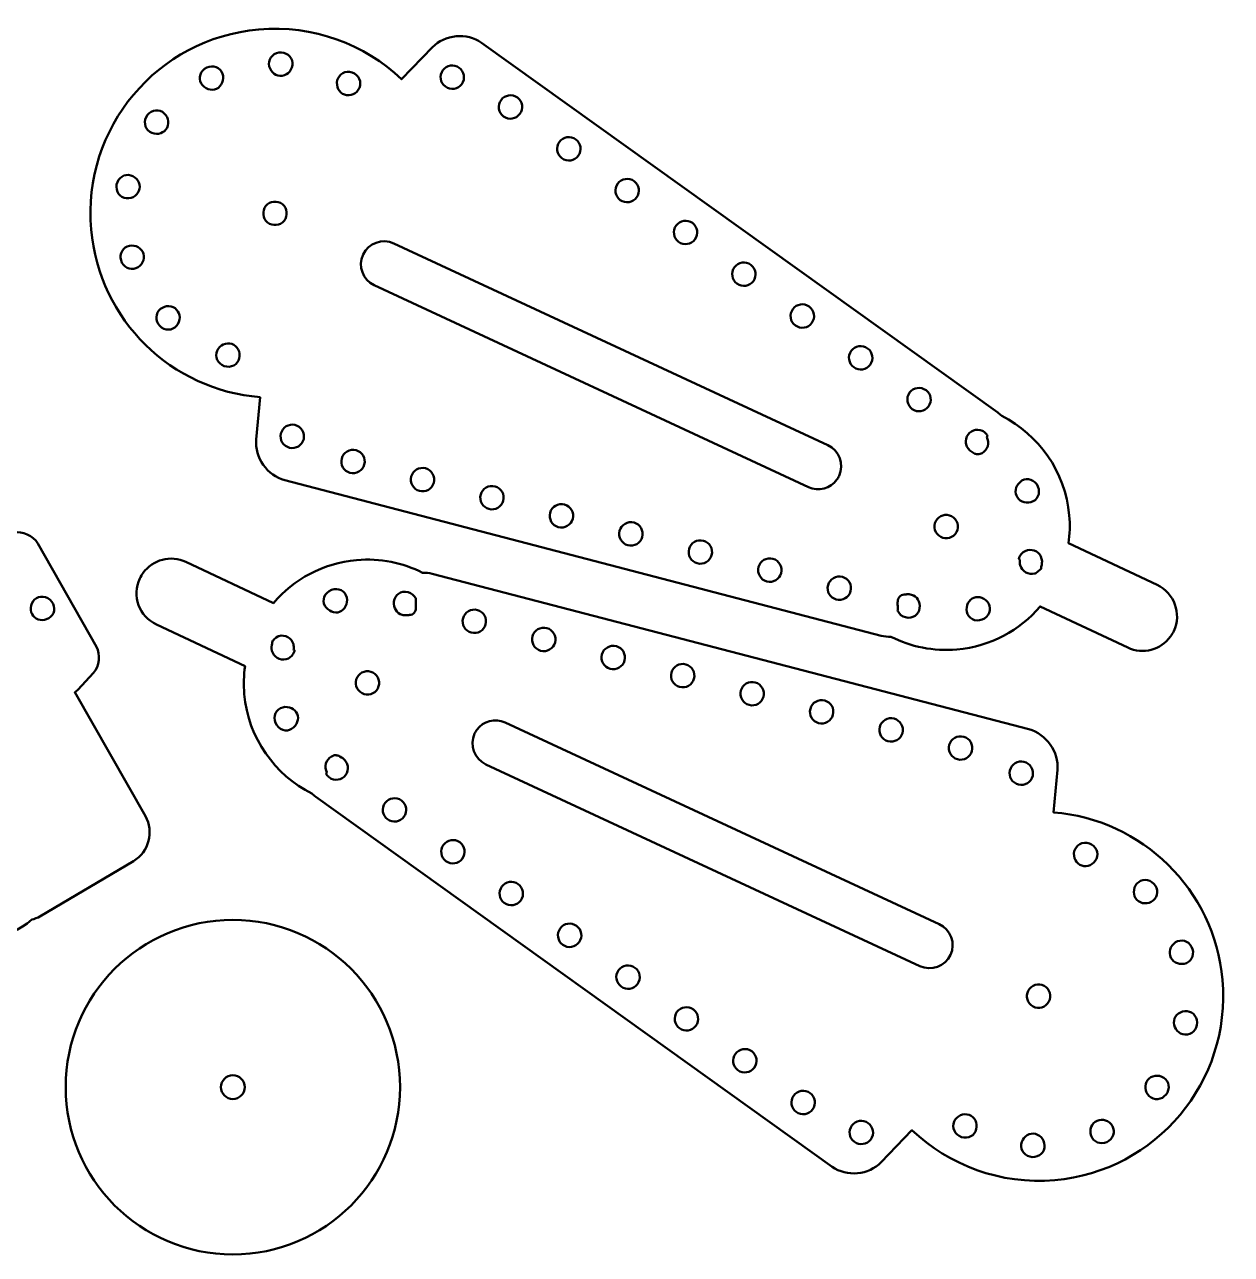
# Model space of a CAD drawing. Header units: inches. Extents: x 1.8 to 45.8, y -63.5 to -2.9.
# Drawn here: x 24.56 to 34.21, y -15.34 to -5.52 of the extents above; entities that cross this region are included whole.
import ezdxf

# ---------------------------------------------------------------- set-up
doc = ezdxf.new("R2010")
doc.units = ezdxf.units.IN
doc.header["$MEASUREMENT"] = 0
doc.layers.add('3', color=7, linetype='Continuous')
doc.layers.add('6', color=7, linetype='Continuous')

# ---------------------------------------------------------------- blocks, each defined once
blk = doc.blocks.new('block 138')
at = {"layer": '6', "color": 83, "lineweight": 50, "true_color": 0x79c143}
blk.add_open_spline([(27.0618, -5.9608), (27.0741, -5.911), (27.1265, -5.8804), (27.1798, -5.8986), (27.2328, -5.9167), (27.2595, -5.9743), (27.2384, -6.0215), (27.2176, -6.0688), (27.164, -6.0907), (27.1193, -6.0754), (27.0745, -6.06), (27.0493, -6.0112), (27.0618, -5.9608)], degree=3, knots=[0, 0, 0, 0, 1, 1, 1, 2, 2, 2, 3, 3, 3, 4, 4, 4, 4], dxfattribs=at)
blk = doc.blocks.new('block 139')
at = {"layer": '6', "color": 83, "lineweight": 50, "true_color": 0x79c143}
blk.add_open_spline([(26.5183, -5.8495), (26.5063, -5.7994), (26.5387, -5.7481), (26.5946, -5.7398), (26.65, -5.7317), (26.7002, -5.7706), (26.7031, -5.8223), (26.7062, -5.8737), (26.6685, -5.9178), (26.6219, -5.9247), (26.5752, -5.9315), (26.5303, -5.8999), (26.5183, -5.8495)], degree=3, knots=[0, 0, 0, 0, 1, 1, 1, 2, 2, 2, 3, 3, 3, 4, 4, 4, 4], dxfattribs=at)
blk = doc.blocks.new('block 140')
at = {"layer": '6', "color": 83, "lineweight": 50, "true_color": 0x79c143}
blk.add_open_spline([(25.9846, -6.0009), (25.9509, -5.962), (25.9561, -5.9017), (26.0018, -5.8686), (26.0471, -5.8357), (26.1097, -5.8473), (26.136, -5.8917), (26.1625, -5.936), (26.1494, -5.9925), (26.1111, -6.0201), (26.0729, -6.0478), (26.0184, -6.0402), (25.9846, -6.0009)], degree=3, knots=[0, 0, 0, 0, 1, 1, 1, 2, 2, 2, 3, 3, 3, 4, 4, 4, 4], dxfattribs=at)
blk = doc.blocks.new('block 141')
at = {"layer": '6', "color": 83, "lineweight": 50, "true_color": 0x79c143}
blk.add_open_spline([(25.5798, -6.3805), (25.5321, -6.3614), (25.5091, -6.3054), (25.5346, -6.2551), (25.5596, -6.205), (25.6206, -6.1866), (25.6644, -6.214), (25.7083, -6.2412), (25.7225, -6.2975), (25.7012, -6.3395), (25.6798, -6.3818), (25.6279, -6.3999), (25.5798, -6.3805)], degree=3, knots=[0, 0, 0, 0, 1, 1, 1, 2, 2, 2, 3, 3, 3, 4, 4, 4, 4], dxfattribs=at)
blk = doc.blocks.new('block 142')
at = {"layer": '6', "color": 83, "lineweight": 50, "true_color": 0x79c143}
blk.add_open_spline([(25.3948, -6.9035), (25.3435, -6.9086), (25.297, -6.8692), (25.2967, -6.8129), (25.2961, -6.7569), (25.3416, -6.7125), (25.3933, -6.7169), (25.4448, -6.7208), (25.4829, -6.7641), (25.4835, -6.8113), (25.4839, -6.8586), (25.446, -6.8987), (25.3948, -6.9035)], degree=3, knots=[0, 0, 0, 0, 1, 1, 1, 2, 2, 2, 3, 3, 3, 4, 4, 4, 4], dxfattribs=at)
blk = doc.blocks.new('block 143')
at = {"layer": '6', "color": 83, "lineweight": 50, "true_color": 0x79c143}
blk.add_open_spline([(25.4696, -7.4534), (25.4263, -7.4813), (25.3673, -7.4675), (25.341, -7.4176), (25.315, -7.368), (25.3351, -7.3077), (25.383, -7.288), (25.4304, -7.268), (25.4845, -7.2891), (25.5065, -7.3308), (25.5284, -7.3727), (25.5132, -7.4255), (25.4696, -7.4534)], degree=3, knots=[0, 0, 0, 0, 1, 1, 1, 2, 2, 2, 3, 3, 3, 4, 4, 4, 4], dxfattribs=at)
blk = doc.blocks.new('block 144')
at = {"layer": '6', "color": 83, "lineweight": 50, "true_color": 0x79c143}
blk.add_open_spline([(25.7887, -7.9072), (25.7631, -7.9519), (25.7044, -7.9669), (25.6581, -7.9348), (25.6121, -7.9027), (25.6022, -7.84), (25.6356, -7.8004), (25.6685, -7.7607), (25.7261, -7.7545), (25.7649, -7.7814), (25.8036, -7.8084), (25.8145, -7.8623), (25.7887, -7.9072)], degree=3, knots=[0, 0, 0, 0, 1, 1, 1, 2, 2, 2, 3, 3, 3, 4, 4, 4, 4], dxfattribs=at)
blk = doc.blocks.new('block 145')
at = {"layer": '6', "color": 83, "lineweight": 50, "true_color": 0x79c143}
blk.add_open_spline([(26.2812, -8.1627), (26.279, -8.2141), (26.2339, -8.2545), (26.1779, -8.2474), (26.1223, -8.2402), (26.0846, -8.189), (26.0959, -8.1385), (26.1069, -8.0882), (26.1553, -8.056), (26.202, -8.0621), (26.2488, -8.0682), (26.2834, -8.111), (26.2812, -8.1627)], degree=3, knots=[0, 0, 0, 0, 1, 1, 1, 2, 2, 2, 3, 3, 3, 4, 4, 4, 4], dxfattribs=at)
blk = doc.blocks.new('block 146')
at = {"layer": '6', "color": 83, "lineweight": 50, "true_color": 0x79c143}
blk.add_open_spline([(27.2805, -9.0116), (27.277, -9.063), (27.2324, -9.102), (27.1808, -9.0984), (27.1295, -9.0949), (27.0904, -9.0506), (27.094, -8.9989), (27.0974, -8.9475), (27.1418, -8.9084), (27.1934, -8.912), (27.2451, -8.9154), (27.2841, -8.96), (27.2805, -9.0116)], degree=3, knots=[0, 0, 0, 0, 1, 1, 1, 2, 2, 2, 3, 3, 3, 4, 4, 4, 4], dxfattribs=at)
blk = doc.blocks.new('block 147')
at = {"layer": '6', "color": 83, "lineweight": 50, "true_color": 0x79c143}
blk.add_open_spline([(27.8355, -9.156), (27.8321, -9.2075), (27.7876, -9.2466), (27.7359, -9.2429), (27.6845, -9.2394), (27.6454, -9.1951), (27.6491, -9.1434), (27.6524, -9.092), (27.6969, -9.053), (27.7485, -9.0565), (27.8001, -9.0599), (27.8391, -9.1046), (27.8355, -9.156)], degree=3, knots=[0, 0, 0, 0, 1, 1, 1, 2, 2, 2, 3, 3, 3, 4, 4, 4, 4], dxfattribs=at)
blk = doc.blocks.new('block 148')
at = {"layer": '6', "color": 83, "lineweight": 50, "true_color": 0x79c143}
blk.add_open_spline([(28.3905, -9.3006), (28.3871, -9.3521), (28.3425, -9.3911), (28.2909, -9.3875), (28.2395, -9.384), (28.2004, -9.3397), (28.204, -9.288), (28.2074, -9.2366), (28.2519, -9.1975), (28.3036, -9.2011), (28.3552, -9.2045), (28.3941, -9.2492), (28.3905, -9.3006)], degree=3, knots=[0, 0, 0, 0, 1, 1, 1, 2, 2, 2, 3, 3, 3, 4, 4, 4, 4], dxfattribs=at)
blk = doc.blocks.new('block 149')
at = {"layer": '6', "color": 83, "lineweight": 50, "true_color": 0x79c143}
blk.add_open_spline([(28.9456, -9.4451), (28.9422, -9.4966), (28.8976, -9.5356), (28.846, -9.532), (28.7946, -9.5285), (28.7555, -9.4842), (28.7591, -9.4325), (28.7625, -9.3811), (28.807, -9.3421), (28.8585, -9.3456), (28.9102, -9.349), (28.9492, -9.3936), (28.9456, -9.4451)], degree=3, knots=[0, 0, 0, 0, 1, 1, 1, 2, 2, 2, 3, 3, 3, 4, 4, 4, 4], dxfattribs=at)
blk = doc.blocks.new('block 150')
at = {"layer": '6', "color": 83, "lineweight": 50, "true_color": 0x79c143}
blk.add_open_spline([(29.5006, -9.5897), (29.4972, -9.6412), (29.4526, -9.6801), (29.401, -9.6766), (29.3496, -9.6731), (29.3106, -9.6287), (29.3141, -9.577), (29.3175, -9.5257), (29.362, -9.4866), (29.4136, -9.4902), (29.4652, -9.4935), (29.5042, -9.5382), (29.5006, -9.5897)], degree=3, knots=[0, 0, 0, 0, 1, 1, 1, 2, 2, 2, 3, 3, 3, 4, 4, 4, 4], dxfattribs=at)
blk = doc.blocks.new('block 151')
at = {"layer": '6', "color": 83, "lineweight": 50, "true_color": 0x79c143}
blk.add_open_spline([(30.0557, -9.7342), (30.0522, -9.7857), (30.0077, -9.8247), (29.956, -9.8211), (29.9047, -9.8176), (29.8656, -9.7732), (29.8692, -9.7215), (29.8725, -9.6702), (29.917, -9.6311), (29.9686, -9.6348), (30.0203, -9.6381), (30.0593, -9.6827), (30.0557, -9.7342)], degree=3, knots=[0, 0, 0, 0, 1, 1, 1, 2, 2, 2, 3, 3, 3, 4, 4, 4, 4], dxfattribs=at)
blk = doc.blocks.new('block 152')
at = {"layer": '6', "color": 83, "lineweight": 50, "true_color": 0x79c143}
blk.add_open_spline([(30.6108, -9.8788), (30.6073, -9.9302), (30.5628, -9.9692), (30.511, -9.9657), (30.4597, -9.9622), (30.4206, -9.9177), (30.4242, -9.8661), (30.4276, -9.8147), (30.4721, -9.7757), (30.5237, -9.7792), (30.5754, -9.7826), (30.6143, -9.8273), (30.6108, -9.8788)], degree=3, knots=[0, 0, 0, 0, 1, 1, 1, 2, 2, 2, 3, 3, 3, 4, 4, 4, 4], dxfattribs=at)
blk = doc.blocks.new('block 153')
at = {"layer": '6', "color": 83, "lineweight": 50, "true_color": 0x79c143}
blk.add_open_spline([(31.1658, -10.0233), (31.1623, -10.0748), (31.1178, -10.1138), (31.0661, -10.1102), (31.0148, -10.1067), (30.9756, -10.0623), (30.9792, -10.0106), (30.9826, -9.9593), (31.0271, -9.9202), (31.0788, -9.9238), (31.1304, -9.9272), (31.1693, -9.9718), (31.1658, -10.0233)], degree=3, knots=[0, 0, 0, 0, 1, 1, 1, 2, 2, 2, 3, 3, 3, 4, 4, 4, 4], dxfattribs=at)
blk = doc.blocks.new('block 154')
at = {"layer": '6', "color": 83, "lineweight": 50, "true_color": 0x79c143}
blk.add_open_spline([(31.7145, -10.176), (31.7088, -10.2271), (31.6596, -10.2643), (31.6021, -10.2494), (31.5729, -10.2414), (31.5536, -10.2247), (31.5422, -10.204), (31.5408, -10.2015), (31.5392, -10.1986), (31.5385, -10.1961), (31.5385, -10.1961), (31.5394, -10.1898), (31.5394, -10.1898), (31.5398, -10.1853), (31.5401, -10.1802), (31.5402, -10.1746), (31.5405, -10.1628), (31.5387, -10.1524), (31.5385, -10.1393), (31.5381, -10.1267), (31.539, -10.1141), (31.5436, -10.1021), (31.5459, -10.0963), (31.5492, -10.0904), (31.5536, -10.0849), (31.5581, -10.0787), (31.5633, -10.0742), (31.5692, -10.0724), (31.5752, -10.0699), (31.5824, -10.0683), (31.5905, -10.0676), (31.5946, -10.0673), (31.5991, -10.0673), (31.6033, -10.0673), (31.6062, -10.0666), (31.6092, -10.0661), (31.6123, -10.0658), (31.6243, -10.0643), (31.6369, -10.065), (31.6493, -10.0687), (31.6933, -10.0802), (31.7201, -10.1245), (31.7145, -10.176)], degree=3, knots=[0, 0, 0, 0, 1, 1, 1, 2, 2, 2, 3, 3, 3, 4, 4, 4, 5, 5, 5, 6, 6, 6, 7, 7, 7, 8, 8, 8, 9, 9, 9, 10, 10, 10, 11, 11, 11, 12, 12, 12, 13, 13, 13, 14, 14, 14, 14], dxfattribs=at)
blk = doc.blocks.new('block 155')
at = {"layer": '6', "color": 83, "lineweight": 50, "true_color": 0x79c143}
blk.add_open_spline([(32.2561, -10.1261), (32.2894, -10.1653), (32.2831, -10.2268), (32.2326, -10.2585), (32.1824, -10.2902), (32.1179, -10.2719), (32.0977, -10.2245), (32.0771, -10.1772), (32.0966, -10.1233), (32.1338, -10.0999), (32.1712, -10.0762), (32.2226, -10.0871), (32.2561, -10.1261)], degree=3, knots=[0, 0, 0, 0, 1, 1, 1, 2, 2, 2, 3, 3, 3, 4, 4, 4, 4], dxfattribs=at)
blk = doc.blocks.new('block 156')
at = {"layer": '6', "color": 83, "lineweight": 50, "true_color": 0x79c143}
blk.add_open_spline([(32.5942, -9.7115), (32.6457, -9.7089), (32.6896, -9.7487), (32.6922, -9.8003), (32.6922, -9.8038), (32.6923, -9.8062), (32.692, -9.8104), (32.692, -9.8104), (32.6899, -9.8291), (32.6899, -9.8291), (32.6876, -9.8411), (32.6864, -9.8536), (32.6819, -9.8638), (32.6731, -9.8722), (32.6642, -9.8798), (32.6554, -9.8866), (32.6554, -9.8866), (32.6422, -9.8959), (32.6422, -9.8959), (32.6381, -9.8986), (32.6363, -9.8983), (32.633, -9.8994), (32.61, -9.9057), (32.5845, -9.9032), (32.5621, -9.8903), (32.5397, -9.8776), (32.5246, -9.857), (32.5183, -9.8339), (32.5151, -9.8224), (32.5142, -9.8102), (32.5156, -9.7982), (32.5177, -9.7907), (32.5149, -9.7893), (32.5133, -9.7877), (32.5116, -9.7861), (32.5101, -9.785), (32.509, -9.7845), (32.5028, -9.7935), (32.5137, -9.7579), (32.5296, -9.7421), (32.5456, -9.7243), (32.5684, -9.7128), (32.5942, -9.7115)], degree=3, knots=[0, 0, 0, 0, 1, 1, 1, 2, 2, 2, 3, 3, 3, 4, 4, 4, 5, 5, 5, 6, 6, 6, 7, 7, 7, 8, 8, 8, 9, 9, 9, 10, 10, 10, 11, 11, 11, 12, 12, 12, 13, 13, 13, 14, 14, 14, 14], dxfattribs=at)
blk = doc.blocks.new('block 157')
at = {"layer": '6', "color": 83, "lineweight": 50, "true_color": 0x79c143}
blk.add_open_spline([(32.5166, -9.1689), (32.5543, -9.1338), (32.616, -9.1378), (32.6498, -9.1869), (32.6834, -9.2357), (32.668, -9.3009), (32.6213, -9.323), (32.5749, -9.3455), (32.5202, -9.3283), (32.4953, -9.292), (32.4706, -9.2555), (32.4786, -9.2041), (32.5166, -9.1689)], degree=3, knots=[0, 0, 0, 0, 1, 1, 1, 2, 2, 2, 3, 3, 3, 4, 4, 4, 4], dxfattribs=at)
blk = doc.blocks.new('block 158')
at = {"layer": '6', "color": 83, "lineweight": 50, "true_color": 0x79c143}
blk.add_open_spline([(32.0913, -8.8054), (32.113, -8.7586), (32.1685, -8.7382), (32.2155, -8.76), (32.223, -8.7627), (32.2382, -8.7756), (32.2414, -8.7795), (32.2458, -8.7839), (32.2497, -8.7887), (32.2531, -8.7937), (32.258, -8.8004), (32.2558, -8.8007), (32.2546, -8.8029), (32.2534, -8.8051), (32.2525, -8.8077), (32.2517, -8.8111), (32.26, -8.8304), (32.2662, -8.857), (32.2583, -8.8817), (32.2507, -8.9063), (32.2344, -8.9257), (32.2137, -8.9374), (32.2023, -8.9427), (32.1938, -8.9481), (32.1775, -8.9474), (32.1681, -8.9455), (32.1558, -8.9456), (32.1471, -8.9386), (32.1471, -8.9386), (32.1328, -8.9289), (32.1328, -8.9289), (32.1328, -8.9289), (32.1242, -8.9239), (32.1242, -8.9239), (32.1188, -8.9203), (32.1139, -8.9163), (32.1094, -8.9119), (32.1088, -8.9113), (32.1095, -8.9115), (32.1095, -8.9111), (32.1095, -8.9111), (32.1098, -8.9106), (32.1098, -8.9106), (32.1098, -8.9106), (32.107, -8.9075), (32.107, -8.9075), (32.0987, -8.8985), (32.0925, -8.8881), (32.0883, -8.8769), (32.0801, -8.8544), (32.0805, -8.8288), (32.0913, -8.8054)], degree=3, knots=[0, 0, 0, 0, 1, 1, 1, 2, 2, 2, 3, 3, 3, 4, 4, 4, 5, 5, 5, 6, 6, 6, 7, 7, 7, 8, 8, 8, 9, 9, 9, 10, 10, 10, 11, 11, 11, 12, 12, 12, 13, 13, 13, 14, 14, 14, 15, 15, 15, 16, 16, 16, 17, 17, 17, 17], dxfattribs=at)
blk = doc.blocks.new('block 159')
at = {"layer": '6', "color": 83, "lineweight": 50, "true_color": 0x79c143}
blk.add_open_spline([(31.6249, -8.4716), (31.6466, -8.4247), (31.7022, -8.4043), (31.7491, -8.4262), (31.7958, -8.4478), (31.8164, -8.5033), (31.7946, -8.5502), (31.773, -8.597), (31.7174, -8.6175), (31.6706, -8.5957), (31.6236, -8.574), (31.6032, -8.5184), (31.6249, -8.4716)], degree=3, knots=[0, 0, 0, 0, 1, 1, 1, 2, 2, 2, 3, 3, 3, 4, 4, 4, 4], dxfattribs=at)
blk = doc.blocks.new('block 160')
at = {"layer": '6', "color": 83, "lineweight": 50, "true_color": 0x79c143}
blk.add_open_spline([(31.1586, -8.1378), (31.1803, -8.0909), (31.2358, -8.0705), (31.2827, -8.0923), (31.3295, -8.114), (31.35, -8.1695), (31.3281, -8.2164), (31.3066, -8.2632), (31.2512, -8.2837), (31.2042, -8.2619), (31.1572, -8.2402), (31.1368, -8.1845), (31.1586, -8.1378)], degree=3, knots=[0, 0, 0, 0, 1, 1, 1, 2, 2, 2, 3, 3, 3, 4, 4, 4, 4], dxfattribs=at)
blk = doc.blocks.new('block 161')
at = {"layer": '6', "color": 83, "lineweight": 50, "true_color": 0x79c143}
blk.add_open_spline([(30.6923, -7.8039), (30.7139, -7.7571), (30.7695, -7.7367), (30.8163, -7.7586), (30.863, -7.7802), (30.8836, -7.8357), (30.8618, -7.8826), (30.8402, -7.9294), (30.7847, -7.9499), (30.7379, -7.928), (30.6908, -7.9063), (30.6704, -7.8507), (30.6923, -7.8039)], degree=3, knots=[0, 0, 0, 0, 1, 1, 1, 2, 2, 2, 3, 3, 3, 4, 4, 4, 4], dxfattribs=at)
blk = doc.blocks.new('block 162')
at = {"layer": '6', "color": 83, "lineweight": 50, "true_color": 0x79c143}
blk.add_open_spline([(30.2258, -7.4702), (30.2475, -7.4233), (30.3031, -7.4029), (30.35, -7.4247), (30.3967, -7.4464), (30.4174, -7.5018), (30.3954, -7.5487), (30.3738, -7.5955), (30.3183, -7.6161), (30.2714, -7.5943), (30.2244, -7.5726), (30.204, -7.5169), (30.2258, -7.4702)], degree=3, knots=[0, 0, 0, 0, 1, 1, 1, 2, 2, 2, 3, 3, 3, 4, 4, 4, 4], dxfattribs=at)
blk = doc.blocks.new('block 163')
at = {"layer": '6', "color": 83, "lineweight": 50, "true_color": 0x79c143}
blk.add_open_spline([(29.7594, -7.1362), (29.7811, -7.0895), (29.8367, -7.0691), (29.8836, -7.0909), (29.9303, -7.1126), (29.9509, -7.1679), (29.929, -7.2149), (29.9074, -7.2616), (29.852, -7.2822), (29.805, -7.2603), (29.758, -7.2387), (29.7376, -7.1831), (29.7594, -7.1362)], degree=3, knots=[0, 0, 0, 0, 1, 1, 1, 2, 2, 2, 3, 3, 3, 4, 4, 4, 4], dxfattribs=at)
blk = doc.blocks.new('block 164')
at = {"layer": '6', "color": 83, "lineweight": 50, "true_color": 0x79c143}
blk.add_open_spline([(29.293, -6.8024), (29.3146, -6.7557), (29.3703, -6.7352), (29.4172, -6.7571), (29.4639, -6.7787), (29.4846, -6.8342), (29.4626, -6.8811), (29.4411, -6.9279), (29.3855, -6.9484), (29.3386, -6.9265), (29.2916, -6.9049), (29.2712, -6.8492), (29.293, -6.8024)], degree=3, knots=[0, 0, 0, 0, 1, 1, 1, 2, 2, 2, 3, 3, 3, 4, 4, 4, 4], dxfattribs=at)
blk = doc.blocks.new('block 165')
at = {"layer": '6', "color": 83, "lineweight": 50, "true_color": 0x79c143}
blk.add_open_spline([(28.8266, -6.4686), (28.8483, -6.4218), (28.9039, -6.4014), (28.9508, -6.4232), (28.9975, -6.4449), (29.0182, -6.5003), (28.9962, -6.5472), (28.9747, -6.594), (28.9191, -6.6145), (28.8722, -6.5927), (28.8253, -6.571), (28.8049, -6.5155), (28.8266, -6.4686)], degree=3, knots=[0, 0, 0, 0, 1, 1, 1, 2, 2, 2, 3, 3, 3, 4, 4, 4, 4], dxfattribs=at)
blk = doc.blocks.new('block 166')
at = {"layer": '6', "color": 83, "lineweight": 50, "true_color": 0x79c143}
blk.add_open_spline([(28.3602, -6.1348), (28.3819, -6.088), (28.4375, -6.0676), (28.4843, -6.0893), (28.5311, -6.111), (28.5517, -6.1665), (28.5298, -6.2134), (28.5083, -6.2602), (28.4528, -6.2807), (28.4058, -6.2588), (28.3589, -6.2372), (28.3385, -6.1816), (28.3602, -6.1348)], degree=3, knots=[0, 0, 0, 0, 1, 1, 1, 2, 2, 2, 3, 3, 3, 4, 4, 4, 4], dxfattribs=at)
blk = doc.blocks.new('block 167')
at = {"layer": '6', "color": 83, "lineweight": 50, "true_color": 0x79c143}
blk.add_open_spline([(32.1669, -14.3376), (32.1546, -14.3874), (32.1023, -14.418), (32.049, -14.3998), (31.9959, -14.3817), (31.9692, -14.3241), (31.9904, -14.2769), (32.0112, -14.2296), (32.0648, -14.2077), (32.1095, -14.223), (32.1542, -14.2384), (32.1794, -14.2872), (32.1669, -14.3376)], degree=3, knots=[0, 0, 0, 0, 1, 1, 1, 2, 2, 2, 3, 3, 3, 4, 4, 4, 4], dxfattribs=at)
blk = doc.blocks.new('block 168')
at = {"layer": '6', "color": 83, "lineweight": 50, "true_color": 0x79c143}
blk.add_open_spline([(32.7105, -14.4489), (32.7225, -14.499), (32.69, -14.5503), (32.6342, -14.5586), (32.5788, -14.5667), (32.5286, -14.5278), (32.5257, -14.4761), (32.5226, -14.4247), (32.5603, -14.3806), (32.6069, -14.3737), (32.6535, -14.3669), (32.6985, -14.3985), (32.7105, -14.4489)], degree=3, knots=[0, 0, 0, 0, 1, 1, 1, 2, 2, 2, 3, 3, 3, 4, 4, 4, 4], dxfattribs=at)
blk = doc.blocks.new('block 169')
at = {"layer": '6', "color": 83, "lineweight": 50, "true_color": 0x79c143}
blk.add_open_spline([(33.2442, -14.2975), (33.2778, -14.3364), (33.2726, -14.3967), (33.2269, -14.4298), (33.1816, -14.4627), (33.119, -14.4511), (33.0927, -14.4067), (33.0663, -14.3624), (33.0794, -14.3059), (33.1177, -14.2783), (33.1559, -14.2506), (33.2104, -14.2582), (33.2442, -14.2975)], degree=3, knots=[0, 0, 0, 0, 1, 1, 1, 2, 2, 2, 3, 3, 3, 4, 4, 4, 4], dxfattribs=at)
blk = doc.blocks.new('block 170')
at = {"layer": '6', "color": 83, "lineweight": 50, "true_color": 0x79c143}
blk.add_open_spline([(33.6489, -13.9179), (33.6967, -13.937), (33.7196, -13.993), (33.6942, -14.0433), (33.6691, -14.0934), (33.6081, -14.1118), (33.5644, -14.0844), (33.5205, -14.0572), (33.5062, -14.0009), (33.5276, -13.9589), (33.549, -13.9166), (33.6009, -13.8985), (33.6489, -13.9179)], degree=3, knots=[0, 0, 0, 0, 1, 1, 1, 2, 2, 2, 3, 3, 3, 4, 4, 4, 4], dxfattribs=at)
blk = doc.blocks.new('block 171')
at = {"layer": '6', "color": 83, "lineweight": 50, "true_color": 0x79c143}
blk.add_open_spline([(33.834, -13.3949), (33.8852, -13.3898), (33.9317, -13.4292), (33.9321, -13.4855), (33.9326, -13.5415), (33.8872, -13.5859), (33.8355, -13.5815), (33.784, -13.5776), (33.7458, -13.5343), (33.7453, -13.4871), (33.7448, -13.4398), (33.7828, -13.3997), (33.834, -13.3949)], degree=3, knots=[0, 0, 0, 0, 1, 1, 1, 2, 2, 2, 3, 3, 3, 4, 4, 4, 4], dxfattribs=at)
blk = doc.blocks.new('block 172')
at = {"layer": '6', "color": 83, "lineweight": 50, "true_color": 0x79c143}
blk.add_open_spline([(33.7592, -12.845), (33.8025, -12.8171), (33.8614, -12.8309), (33.8878, -12.8808), (33.9138, -12.9304), (33.8937, -12.9907), (33.8458, -13.0104), (33.7984, -13.0304), (33.7442, -13.0093), (33.7223, -12.9676), (33.7004, -12.9257), (33.7156, -12.8729), (33.7592, -12.845)], degree=3, knots=[0, 0, 0, 0, 1, 1, 1, 2, 2, 2, 3, 3, 3, 4, 4, 4, 4], dxfattribs=at)
blk = doc.blocks.new('block 173')
at = {"layer": '6', "color": 83, "lineweight": 50, "true_color": 0x79c143}
blk.add_open_spline([(33.4401, -12.3912), (33.4656, -12.3465), (33.5244, -12.3315), (33.5707, -12.3636), (33.6167, -12.3957), (33.6265, -12.4584), (33.5932, -12.498), (33.5602, -12.5377), (33.5026, -12.5439), (33.4639, -12.517), (33.4252, -12.49), (33.4142, -12.4361), (33.4401, -12.3912)], degree=3, knots=[0, 0, 0, 0, 1, 1, 1, 2, 2, 2, 3, 3, 3, 4, 4, 4, 4], dxfattribs=at)
blk = doc.blocks.new('block 174')
at = {"layer": '6', "color": 83, "lineweight": 50, "true_color": 0x79c143}
blk.add_open_spline([(32.9476, -12.1357), (32.9498, -12.0843), (32.9949, -12.0439), (33.0509, -12.051), (33.1064, -12.0582), (33.1442, -12.1094), (33.1328, -12.1599), (33.1218, -12.2102), (33.0735, -12.2424), (33.0268, -12.2363), (32.98, -12.2302), (32.9454, -12.1874), (32.9476, -12.1357)], degree=3, knots=[0, 0, 0, 0, 1, 1, 1, 2, 2, 2, 3, 3, 3, 4, 4, 4, 4], dxfattribs=at)
blk = doc.blocks.new('block 175')
at = {"layer": '6', "color": 83, "lineweight": 50, "true_color": 0x79c143}
blk.add_open_spline([(31.9483, -11.2868), (31.9517, -11.2354), (31.9963, -11.1964), (32.0479, -11.2), (32.0993, -11.2035), (32.1384, -11.2478), (32.1348, -11.2995), (32.1314, -11.3509), (32.087, -11.39), (32.0353, -11.3864), (31.9837, -11.383), (31.9447, -11.3384), (31.9483, -11.2868)], degree=3, knots=[0, 0, 0, 0, 1, 1, 1, 2, 2, 2, 3, 3, 3, 4, 4, 4, 4], dxfattribs=at)
blk = doc.blocks.new('block 176')
at = {"layer": '6', "color": 83, "lineweight": 50, "true_color": 0x79c143}
blk.add_open_spline([(31.3933, -11.1424), (31.3967, -11.0909), (31.4412, -11.0518), (31.4929, -11.0555), (31.5442, -11.059), (31.5833, -11.1033), (31.5797, -11.155), (31.5764, -11.2064), (31.5319, -11.2454), (31.4803, -11.2419), (31.4287, -11.2385), (31.3897, -11.1938), (31.3933, -11.1424)], degree=3, knots=[0, 0, 0, 0, 1, 1, 1, 2, 2, 2, 3, 3, 3, 4, 4, 4, 4], dxfattribs=at)
blk = doc.blocks.new('block 177')
at = {"layer": '6', "color": 83, "lineweight": 50, "true_color": 0x79c143}
blk.add_open_spline([(30.8383, -10.9978), (30.8417, -10.9463), (30.8862, -10.9073), (30.9379, -10.9109), (30.9893, -10.9144), (31.0283, -10.9587), (31.0248, -11.0104), (31.0213, -11.0618), (30.9769, -11.1009), (30.9252, -11.0973), (30.8736, -11.0939), (30.8347, -11.0492), (30.8383, -10.9978)], degree=3, knots=[0, 0, 0, 0, 1, 1, 1, 2, 2, 2, 3, 3, 3, 4, 4, 4, 4], dxfattribs=at)
blk = doc.blocks.new('block 178')
at = {"layer": '6', "color": 83, "lineweight": 50, "true_color": 0x79c143}
blk.add_open_spline([(30.2832, -10.8533), (30.2866, -10.8018), (30.3311, -10.7628), (30.3828, -10.7664), (30.4342, -10.7699), (30.4732, -10.8142), (30.4697, -10.8659), (30.4663, -10.9173), (30.4218, -10.9563), (30.3702, -10.9528), (30.3186, -10.9494), (30.2796, -10.9048), (30.2832, -10.8533)], degree=3, knots=[0, 0, 0, 0, 1, 1, 1, 2, 2, 2, 3, 3, 3, 4, 4, 4, 4], dxfattribs=at)
blk = doc.blocks.new('block 179')
at = {"layer": '6', "color": 83, "lineweight": 50, "true_color": 0x79c143}
blk.add_open_spline([(29.7282, -10.7087), (29.7316, -10.6572), (29.7761, -10.6183), (29.8278, -10.6218), (29.8791, -10.6253), (29.9182, -10.6697), (29.9146, -10.7214), (29.9113, -10.7727), (29.8668, -10.8118), (29.8152, -10.8082), (29.7635, -10.8049), (29.7246, -10.7602), (29.7282, -10.7087)], degree=3, knots=[0, 0, 0, 0, 1, 1, 1, 2, 2, 2, 3, 3, 3, 4, 4, 4, 4], dxfattribs=at)
blk = doc.blocks.new('block 180')
at = {"layer": '6', "color": 83, "lineweight": 50, "true_color": 0x79c143}
blk.add_open_spline([(29.173, -10.5642), (29.1766, -10.5127), (29.2211, -10.4737), (29.2727, -10.4773), (29.3241, -10.4808), (29.3632, -10.5252), (29.3596, -10.5769), (29.3562, -10.6282), (29.3118, -10.6673), (29.2602, -10.6636), (29.2085, -10.6603), (29.1695, -10.6157), (29.173, -10.5642)], degree=3, knots=[0, 0, 0, 0, 1, 1, 1, 2, 2, 2, 3, 3, 3, 4, 4, 4, 4], dxfattribs=at)
blk = doc.blocks.new('block 181')
at = {"layer": '6', "color": 83, "lineweight": 50, "true_color": 0x79c143}
blk.add_open_spline([(28.618, -10.4196), (28.6215, -10.3682), (28.666, -10.3292), (28.7177, -10.3327), (28.769, -10.3362), (28.8081, -10.3807), (28.8045, -10.4323), (28.8011, -10.4837), (28.7567, -10.5227), (28.7051, -10.5192), (28.6534, -10.5158), (28.6144, -10.4711), (28.618, -10.4196)], degree=3, knots=[0, 0, 0, 0, 1, 1, 1, 2, 2, 2, 3, 3, 3, 4, 4, 4, 4], dxfattribs=at)
blk = doc.blocks.new('block 182')
at = {"layer": '6', "color": 83, "lineweight": 50, "true_color": 0x79c143}
blk.add_open_spline([(28.063, -10.2751), (28.0664, -10.2236), (28.111, -10.1846), (28.1627, -10.1882), (28.214, -10.1917), (28.2531, -10.2361), (28.2496, -10.2878), (28.2461, -10.3391), (28.2017, -10.3782), (28.15, -10.3746), (28.0983, -10.3712), (28.0594, -10.3266), (28.063, -10.2751)], degree=3, knots=[0, 0, 0, 0, 1, 1, 1, 2, 2, 2, 3, 3, 3, 4, 4, 4, 4], dxfattribs=at)
blk = doc.blocks.new('block 183')
at = {"layer": '6', "color": 83, "lineweight": 50, "true_color": 0x79c143}
blk.add_open_spline([(27.5143, -10.1224), (27.5199, -10.0713), (27.5691, -10.0341), (27.6267, -10.049), (27.6558, -10.057), (27.6751, -10.0737), (27.6866, -10.0944), (27.6879, -10.0969), (27.6896, -10.0998), (27.6903, -10.1023), (27.6903, -10.1023), (27.6894, -10.1086), (27.6894, -10.1086), (27.6889, -10.1131), (27.6887, -10.1182), (27.6886, -10.1238), (27.6883, -10.1356), (27.69, -10.146), (27.6902, -10.1591), (27.6907, -10.1717), (27.6898, -10.1843), (27.6851, -10.1963), (27.6829, -10.2021), (27.6796, -10.208), (27.6752, -10.2135), (27.6707, -10.2197), (27.6655, -10.2242), (27.6596, -10.226), (27.6535, -10.2285), (27.6464, -10.2301), (27.6382, -10.2308), (27.6342, -10.2311), (27.6297, -10.2311), (27.6255, -10.2311), (27.6226, -10.2318), (27.6195, -10.2323), (27.6165, -10.2326), (27.6045, -10.2341), (27.5919, -10.2334), (27.5795, -10.2297), (27.5355, -10.2182), (27.5086, -10.1738), (27.5143, -10.1224)], degree=3, knots=[0, 0, 0, 0, 1, 1, 1, 2, 2, 2, 3, 3, 3, 4, 4, 4, 5, 5, 5, 6, 6, 6, 7, 7, 7, 8, 8, 8, 9, 9, 9, 10, 10, 10, 11, 11, 11, 12, 12, 12, 13, 13, 13, 14, 14, 14, 14], dxfattribs=at)
blk = doc.blocks.new('block 184')
at = {"layer": '6', "color": 83, "lineweight": 50, "true_color": 0x79c143}
blk.add_open_spline([(26.9727, -10.1723), (26.9393, -10.1331), (26.9457, -10.0716), (26.9962, -10.0399), (27.0463, -10.0082), (27.1108, -10.0265), (27.1311, -10.0739), (27.1516, -10.1212), (27.1322, -10.1751), (27.095, -10.1985), (27.0576, -10.2221), (27.0062, -10.2113), (26.9727, -10.1723)], degree=3, knots=[0, 0, 0, 0, 1, 1, 1, 2, 2, 2, 3, 3, 3, 4, 4, 4, 4], dxfattribs=at)
blk = doc.blocks.new('block 185')
at = {"layer": '6', "color": 83, "lineweight": 50, "true_color": 0x79c143}
blk.add_open_spline([(26.6345, -10.5869), (26.5831, -10.5895), (26.5392, -10.5497), (26.5366, -10.4981), (26.5365, -10.4946), (26.5364, -10.4922), (26.5367, -10.488), (26.5367, -10.488), (26.5389, -10.4693), (26.5389, -10.4693), (26.5412, -10.4573), (26.5424, -10.4448), (26.5468, -10.4346), (26.5556, -10.4262), (26.5646, -10.4186), (26.5733, -10.4118), (26.5733, -10.4118), (26.5865, -10.4025), (26.5865, -10.4025), (26.5906, -10.3998), (26.5925, -10.4001), (26.5957, -10.399), (26.6188, -10.3927), (26.6442, -10.3952), (26.6667, -10.4081), (26.6891, -10.4208), (26.7041, -10.4414), (26.7105, -10.4645), (26.7136, -10.476), (26.7146, -10.4882), (26.7131, -10.5002), (26.7111, -10.5077), (26.7139, -10.5091), (26.7155, -10.5107), (26.7171, -10.5123), (26.7186, -10.5134), (26.7198, -10.5139), (26.7259, -10.5049), (26.715, -10.5405), (26.6992, -10.5563), (26.6832, -10.5741), (26.6604, -10.5856), (26.6345, -10.5869)], degree=3, knots=[0, 0, 0, 0, 1, 1, 1, 2, 2, 2, 3, 3, 3, 4, 4, 4, 5, 5, 5, 6, 6, 6, 7, 7, 7, 8, 8, 8, 9, 9, 9, 10, 10, 10, 11, 11, 11, 12, 12, 12, 13, 13, 13, 14, 14, 14, 14], dxfattribs=at)
blk = doc.blocks.new('block 186')
at = {"layer": '6', "color": 83, "lineweight": 50, "true_color": 0x79c143}
blk.add_open_spline([(26.7121, -11.1295), (26.6745, -11.1646), (26.6128, -11.1606), (26.579, -11.1115), (26.5454, -11.0626), (26.5608, -10.9975), (26.6074, -10.9754), (26.6539, -10.9529), (26.7086, -10.9701), (26.7335, -11.0064), (26.7582, -11.0429), (26.7502, -11.0943), (26.7121, -11.1295)], degree=3, knots=[0, 0, 0, 0, 1, 1, 1, 2, 2, 2, 3, 3, 3, 4, 4, 4, 4], dxfattribs=at)
blk = doc.blocks.new('block 187')
at = {"layer": '6', "color": 83, "lineweight": 50, "true_color": 0x79c143}
blk.add_open_spline([(27.1374, -11.493), (27.1158, -11.5398), (27.0602, -11.5602), (27.0132, -11.5384), (27.0058, -11.5357), (26.9906, -11.5228), (26.9874, -11.5189), (26.983, -11.5145), (26.9791, -11.5097), (26.9756, -11.5047), (26.9707, -11.498), (26.973, -11.4977), (26.9741, -11.4955), (26.9753, -11.4933), (26.9763, -11.4907), (26.9771, -11.4873), (26.9687, -11.468), (26.9625, -11.4414), (26.9705, -11.4167), (26.9781, -11.3921), (26.9944, -11.3727), (27.0151, -11.361), (27.0265, -11.3557), (27.035, -11.3503), (27.0513, -11.351), (27.0607, -11.3529), (27.073, -11.3528), (27.0817, -11.3598), (27.0817, -11.3598), (27.096, -11.3695), (27.096, -11.3695), (27.096, -11.3695), (27.1045, -11.3745), (27.1045, -11.3745), (27.11, -11.3781), (27.1149, -11.3821), (27.1193, -11.3865), (27.12, -11.3871), (27.1193, -11.3869), (27.1193, -11.3873), (27.1193, -11.3873), (27.1189, -11.3878), (27.1189, -11.3878), (27.1189, -11.3878), (27.1218, -11.3909), (27.1218, -11.3909), (27.13, -11.3999), (27.1362, -11.4103), (27.1404, -11.4215), (27.1486, -11.444), (27.1483, -11.4696), (27.1374, -11.493)], degree=3, knots=[0, 0, 0, 0, 1, 1, 1, 2, 2, 2, 3, 3, 3, 4, 4, 4, 5, 5, 5, 6, 6, 6, 7, 7, 7, 8, 8, 8, 9, 9, 9, 10, 10, 10, 11, 11, 11, 12, 12, 12, 13, 13, 13, 14, 14, 14, 15, 15, 15, 16, 16, 16, 17, 17, 17, 17], dxfattribs=at)
blk = doc.blocks.new('block 188')
at = {"layer": '6', "color": 83, "lineweight": 50, "true_color": 0x79c143}
blk.add_open_spline([(27.6038, -11.8268), (27.5821, -11.8737), (27.5266, -11.8941), (27.4796, -11.8722), (27.433, -11.8506), (27.4123, -11.7951), (27.4342, -11.7482), (27.4558, -11.7014), (27.5113, -11.6809), (27.5582, -11.7027), (27.6052, -11.7244), (27.6255, -11.78), (27.6038, -11.8268)], degree=3, knots=[0, 0, 0, 0, 1, 1, 1, 2, 2, 2, 3, 3, 3, 4, 4, 4, 4], dxfattribs=at)
blk = doc.blocks.new('block 189')
at = {"layer": '6', "color": 83, "lineweight": 50, "true_color": 0x79c143}
blk.add_open_spline([(28.0702, -12.1606), (28.0485, -12.2075), (27.993, -12.2279), (27.946, -12.2061), (27.8993, -12.1844), (27.8787, -12.1289), (27.9006, -12.082), (27.9222, -12.0352), (27.9776, -12.0147), (28.0246, -12.0365), (28.0716, -12.0582), (28.092, -12.1139), (28.0702, -12.1606)], degree=3, knots=[0, 0, 0, 0, 1, 1, 1, 2, 2, 2, 3, 3, 3, 4, 4, 4, 4], dxfattribs=at)
blk = doc.blocks.new('block 190')
at = {"layer": '6', "color": 83, "lineweight": 50, "true_color": 0x79c143}
blk.add_open_spline([(28.5365, -12.4945), (28.5149, -12.5413), (28.4593, -12.5617), (28.4124, -12.5398), (28.3657, -12.5182), (28.3451, -12.4627), (28.367, -12.4158), (28.3886, -12.369), (28.4441, -12.3485), (28.4909, -12.3704), (28.5379, -12.3921), (28.5583, -12.4477), (28.5365, -12.4945)], degree=3, knots=[0, 0, 0, 0, 1, 1, 1, 2, 2, 2, 3, 3, 3, 4, 4, 4, 4], dxfattribs=at)
blk = doc.blocks.new('block 191')
at = {"layer": '6', "color": 83, "lineweight": 50, "true_color": 0x79c143}
blk.add_open_spline([(29.0029, -12.8282), (28.9813, -12.8751), (28.9257, -12.8955), (28.8788, -12.8737), (28.8321, -12.852), (28.8114, -12.7966), (28.8334, -12.7497), (28.855, -12.7029), (28.9104, -12.6823), (28.9574, -12.7041), (29.0044, -12.7258), (29.0248, -12.7815), (29.0029, -12.8282)], degree=3, knots=[0, 0, 0, 0, 1, 1, 1, 2, 2, 2, 3, 3, 3, 4, 4, 4, 4], dxfattribs=at)
blk = doc.blocks.new('block 192')
at = {"layer": '6', "color": 83, "lineweight": 50, "true_color": 0x79c143}
blk.add_open_spline([(29.4694, -13.1622), (29.4476, -13.2089), (29.3921, -13.2293), (29.3452, -13.2075), (29.2985, -13.1858), (29.2779, -13.1305), (29.2997, -13.0835), (29.3213, -13.0368), (29.3768, -13.0162), (29.4237, -13.0381), (29.4708, -13.0597), (29.4912, -13.1153), (29.4694, -13.1622)], degree=3, knots=[0, 0, 0, 0, 1, 1, 1, 2, 2, 2, 3, 3, 3, 4, 4, 4, 4], dxfattribs=at)
blk = doc.blocks.new('block 193')
at = {"layer": '6', "color": 83, "lineweight": 50, "true_color": 0x79c143}
blk.add_open_spline([(29.9357, -13.496), (29.9141, -13.5427), (29.8585, -13.5632), (29.8116, -13.5413), (29.7648, -13.5197), (29.7442, -13.4642), (29.7661, -13.4173), (29.7877, -13.3705), (29.8433, -13.35), (29.8902, -13.3719), (29.9371, -13.3935), (29.9576, -13.4492), (29.9357, -13.496)], degree=3, knots=[0, 0, 0, 0, 1, 1, 1, 2, 2, 2, 3, 3, 3, 4, 4, 4, 4], dxfattribs=at)
blk = doc.blocks.new('block 194')
at = {"layer": '6', "color": 83, "lineweight": 50, "true_color": 0x79c143}
blk.add_open_spline([(30.4022, -13.8298), (30.3805, -13.8766), (30.3249, -13.897), (30.278, -13.8752), (30.2313, -13.8535), (30.2106, -13.7981), (30.2326, -13.7512), (30.2541, -13.7044), (30.3096, -13.6839), (30.3566, -13.7057), (30.4035, -13.7274), (30.4239, -13.7829), (30.4022, -13.8298)], degree=3, knots=[0, 0, 0, 0, 1, 1, 1, 2, 2, 2, 3, 3, 3, 4, 4, 4, 4], dxfattribs=at)
blk = doc.blocks.new('block 195')
at = {"layer": '6', "color": 83, "lineweight": 50, "true_color": 0x79c143}
blk.add_open_spline([(30.8685, -14.1636), (30.8468, -14.2104), (30.7913, -14.2308), (30.7444, -14.2091), (30.6976, -14.1874), (30.6771, -14.1319), (30.699, -14.085), (30.7205, -14.0382), (30.7759, -14.0177), (30.8229, -14.0396), (30.8699, -14.0612), (30.8903, -14.1168), (30.8685, -14.1636)], degree=3, knots=[0, 0, 0, 0, 1, 1, 1, 2, 2, 2, 3, 3, 3, 4, 4, 4, 4], dxfattribs=at)

msp = doc.modelspace()

# ---------------------------------------------------------------- linework, layer by layer
at = {"layer": '3', "color": 230, "lineweight": 50, "true_color": 0xec008c}
for points in [[(24.8914, -14.0014), (24.8914, -13.2636), (25.4895, -12.6655), (26.2272, -12.6655), (26.9649, -12.6655), (27.563, -13.2636), (27.563, -14.0014), (27.563, -14.7391), (26.9649, -15.3372), (26.2272, -15.3372), (25.4895, -15.3372), (24.8914, -14.7391), (24.8914, -14.0014)], [(26.1322, -14.0014), (26.1322, -13.9489), (26.1747, -13.9064), (26.2272, -13.9064), (26.2797, -13.9064), (26.3222, -13.9489), (26.3222, -14.0014), (26.3222, -14.0538), (26.2797, -14.0963), (26.2272, -14.0963), (26.1747, -14.0963), (26.1322, -14.0538), (26.1322, -14.0014)]]:
    msp.add_open_spline(points, degree=3, knots=[0, 0, 0, 0, 1, 1, 1, 2, 2, 2, 3, 3, 3, 4, 4, 4, 4], dxfattribs=at)
at = {"layer": '6', "color": 83, "lineweight": 50, "true_color": 0x79c143}
for points, knots in [([(32.37, -8.6413), (32.3604, -8.632), (32.3507, -8.6227), (32.3398, -8.6148), (32.3398, -8.6148), (28.2134, -5.6613), (28.2134, -5.6613), (28.097, -5.578), (27.9205, -5.5942), (27.8213, -5.6974), (27.8213, -5.6974), (27.5753, -5.9532), (27.5753, -5.9532), (27.2795, -5.6738), (26.8712, -5.5161), (26.4338, -5.5547), (25.6229, -5.6259), (25.0232, -6.3414), (25.0947, -7.1526), (25.1585, -7.8795), (25.7403, -8.435), (26.4441, -8.4914), (26.4441, -8.4914), (26.4132, -8.8297), (26.4132, -8.8297), (26.4001, -8.9723), (26.5028, -9.1185), (26.6414, -9.1546), (26.6414, -9.1546), (31.4078, -10.3969), (31.4078, -10.3969), (31.4331, -10.4034), (31.4592, -10.4052), (31.4855, -10.4048), (31.6435, -10.484), (31.8241, -10.5227), (32.013, -10.5062), (32.2815, -10.4824), (32.5153, -10.3532), (32.6775, -10.1631), (32.6775, -10.1631), (33.3767, -10.4916), (33.3767, -10.4916), (33.4993, -10.5492), (33.6425, -10.5092), (33.7188, -10.4031), (33.7287, -10.3894), (33.7374, -10.3747), (33.7448, -10.3589), (33.8098, -10.2205), (33.7504, -10.0557), (33.612, -9.9907), (33.612, -9.9907), (32.904, -9.6582), (32.904, -9.6582), (32.914, -9.5858), (32.917, -9.5116), (32.9102, -9.4359), (32.8792, -9.0826), (32.665, -8.7902), (32.37, -8.6413)], [0, 0, 0, 0, 1, 1, 1, 2, 2, 2, 3, 3, 3, 4, 4, 4, 5, 5, 5, 6, 6, 6, 7, 7, 7, 8, 8, 8, 9, 9, 9, 10, 10, 10, 11, 11, 11, 12, 12, 12, 13, 13, 13, 14, 14, 14, 15, 15, 15, 16, 16, 16, 17, 17, 17, 18, 18, 18, 19, 19, 19, 20, 20, 20, 20]), ([(27.8956, -5.8961), (27.9173, -5.8494), (27.9728, -5.829), (28.0197, -5.8508), (28.0665, -5.8724), (28.0871, -5.9279), (28.0652, -5.9748), (28.0436, -6.0216), (27.9882, -6.0421), (27.9411, -6.0202), (27.8942, -5.9986), (27.8738, -5.9429), (27.8956, -5.8961)], [0, 0, 0, 0, 1, 1, 1, 2, 2, 2, 3, 3, 3, 4, 4, 4, 4]), ([(26.6361, -7.0827), (26.6032, -7.1226), (26.5445, -7.1285), (26.5044, -7.0956), (26.4647, -7.0629), (26.4586, -7.0041), (26.4915, -6.9642), (26.5241, -6.9242), (26.5829, -6.9183), (26.6229, -6.9511), (26.6629, -6.984), (26.6689, -7.0428), (26.6361, -7.0827)], [0, 0, 0, 0, 1, 1, 1, 2, 2, 2, 3, 3, 3, 4, 4, 4, 4]), ([(31.0705, -9.1198), (31.0655, -9.1306), (31.0596, -9.1407), (31.0529, -9.15), (31.0021, -9.2205), (30.9071, -9.2473), (30.8255, -9.2094), (30.8255, -9.2094), (27.3574, -7.5982), (27.3574, -7.5982), (27.265, -7.5553), (27.2248, -7.4457), (27.2677, -7.3533), (27.3109, -7.2606), (27.4203, -7.2208), (27.5128, -7.2636), (27.5128, -7.2636), (30.9809, -8.8748), (30.9809, -8.8748), (31.0733, -8.9177), (31.1134, -9.0274), (31.0705, -9.1198)], [0, 0, 0, 0, 1, 1, 1, 2, 2, 2, 3, 3, 3, 4, 4, 4, 5, 5, 5, 6, 6, 6, 7, 7, 7, 7]), ([(26.6172, -8.7648), (26.6389, -8.718), (26.6945, -8.6977), (26.7413, -8.7194), (26.7881, -8.741), (26.8087, -8.7966), (26.7868, -8.8434), (26.7653, -8.8902), (26.7098, -8.9107), (26.6628, -8.8889), (26.6159, -8.8673), (26.5954, -8.8116), (26.6172, -8.7648)], [0, 0, 0, 0, 1, 1, 1, 2, 2, 2, 3, 3, 3, 4, 4, 4, 4]), ([(23.6444, -9.6631), (23.6444, -9.6631), (23.9401, -11.665), (23.9401, -11.665), (23.943, -11.6845), (23.9471, -11.7056), (23.9519, -11.7275), (23.8697, -11.7737), (23.7976, -11.8405), (23.7444, -11.9262), (23.5755, -12.1977), (23.6588, -12.5546), (23.9302, -12.7234), (24.1535, -12.8621), (24.4341, -12.8302), (24.6207, -12.6639), (24.6431, -12.6579), (24.6652, -12.65), (24.6861, -12.6377), (24.6861, -12.6377), (25.433, -12.1958), (25.433, -12.1958), (25.5563, -12.1227), (25.599, -11.9615), (25.528, -11.8371), (25.528, -11.8371), (24.9634, -10.8479), (24.9634, -10.8479), (24.9721, -10.8425), (24.9805, -10.8362), (24.9883, -10.8279), (24.9883, -10.8279), (25.1126, -10.6927), (25.1126, -10.6927), (25.1612, -10.6402), (25.1719, -10.5462), (25.1366, -10.484), (25.1366, -10.484), (24.6676, -9.6594), (24.6676, -9.6594), (24.6322, -9.5971), (24.5459, -9.5583), (24.4759, -9.5731), (24.4759, -9.5731), (24.2963, -9.611), (24.2963, -9.611), (24.2841, -9.6136), (24.2739, -9.618), (24.2644, -9.6231), (24.2644, -9.6231), (24.1409, -9.4067), (24.1409, -9.4067), (24.07, -9.2824), (23.9206, -9.2312), (23.8092, -9.293), (23.6976, -9.3549), (23.6235, -9.5213), (23.6444, -9.6631)], [0, 0, 0, 0, 1, 1, 1, 2, 2, 2, 3, 3, 3, 4, 4, 4, 5, 5, 5, 6, 6, 6, 7, 7, 7, 8, 8, 8, 9, 9, 9, 10, 10, 10, 11, 11, 11, 12, 12, 12, 13, 13, 13, 14, 14, 14, 15, 15, 15, 16, 16, 16, 17, 17, 17, 18, 18, 18, 19, 19, 19, 19]), ([(31.9987, -9.5843), (31.966, -9.6242), (31.9072, -9.6301), (31.8672, -9.5972), (31.8272, -9.5645), (31.8212, -9.5057), (31.8541, -9.4657), (31.8867, -9.4257), (31.9456, -9.4199), (31.9855, -9.4528), (32.0257, -9.4855), (32.0315, -9.5445), (31.9987, -9.5843)], [0, 0, 0, 0, 1, 1, 1, 2, 2, 2, 3, 3, 3, 4, 4, 4, 4]), ([(26.8588, -11.6571), (26.8684, -11.6664), (26.878, -11.6757), (26.889, -11.6836), (26.889, -11.6836), (31.0154, -14.6371), (31.0154, -14.6371), (31.1318, -14.7204), (31.3083, -14.7042), (31.4075, -14.601), (31.4075, -14.601), (31.6534, -14.3452), (31.6534, -14.3452), (31.9492, -14.6246), (32.3575, -14.7823), (32.7949, -14.7437), (33.6059, -14.6725), (34.2056, -13.957), (34.1341, -13.1458), (34.0703, -12.4189), (33.4885, -11.8634), (32.7847, -11.807), (32.7847, -11.807), (32.8155, -11.4687), (32.8155, -11.4687), (32.8287, -11.3261), (32.7259, -11.1799), (32.5874, -11.1438), (32.5874, -11.1438), (27.8209, -9.9015), (27.8209, -9.9015), (27.7957, -9.895), (27.7696, -9.8932), (27.7433, -9.8936), (27.5853, -9.8144), (27.4046, -9.7757), (27.2157, -9.7922), (26.9472, -9.816), (26.7135, -9.9452), (26.5513, -10.1353), (26.5513, -10.1353), (25.8521, -9.8068), (25.8521, -9.8068), (25.7295, -9.7492), (25.5863, -9.7892), (25.51, -9.8953), (25.5001, -9.909), (25.4914, -9.9237), (25.484, -9.9395), (25.419, -10.0779), (25.4784, -10.2427), (25.6167, -10.3077), (25.6167, -10.3077), (26.3247, -10.6402), (26.3247, -10.6402), (26.3147, -10.7126), (26.3118, -10.7868), (26.3185, -10.8625), (26.3496, -11.2158), (26.5638, -11.5082), (26.8588, -11.6571)], [0, 0, 0, 0, 1, 1, 1, 2, 2, 2, 3, 3, 3, 4, 4, 4, 5, 5, 5, 6, 6, 6, 7, 7, 7, 8, 8, 8, 9, 9, 9, 10, 10, 10, 11, 11, 11, 12, 12, 12, 13, 13, 13, 14, 14, 14, 15, 15, 15, 16, 16, 16, 17, 17, 17, 18, 18, 18, 19, 19, 19, 20, 20, 20, 20]), ([(24.6221, -10.138), (24.6418, -10.0906), (24.6993, -10.0684), (24.75, -10.0978), (24.8006, -10.127), (24.815, -10.1914), (24.7831, -10.2321), (24.7516, -10.2729), (24.6948, -10.2816), (24.6559, -10.2593), (24.617, -10.2366), (24.6021, -10.1857), (24.6221, -10.138)], [0, 0, 0, 0, 1, 1, 1, 2, 2, 2, 3, 3, 3, 4, 4, 4, 4]), ([(27.23, -10.7141), (27.2627, -10.6742), (27.3215, -10.6683), (27.3616, -10.7012), (27.4015, -10.7338), (27.4075, -10.7927), (27.3747, -10.8327), (27.342, -10.8727), (27.2831, -10.8785), (27.2432, -10.8456), (27.2031, -10.8129), (27.1973, -10.7539), (27.23, -10.7141)], [0, 0, 0, 0, 1, 1, 1, 2, 2, 2, 3, 3, 3, 4, 4, 4, 4]), ([(28.1582, -11.1786), (28.1633, -11.1678), (28.1692, -11.1577), (28.1759, -11.1484), (28.2267, -11.0779), (28.3217, -11.0511), (28.4033, -11.089), (28.4033, -11.089), (31.8714, -12.7002), (31.8714, -12.7002), (31.9638, -12.7431), (32.004, -12.8527), (31.961, -12.9451), (31.9179, -13.0378), (31.8084, -13.0776), (31.716, -13.0348), (31.716, -13.0348), (28.2479, -11.4236), (28.2479, -11.4236), (28.1555, -11.3807), (28.1154, -11.271), (28.1582, -11.1786)], [0, 0, 0, 0, 1, 1, 1, 2, 2, 2, 3, 3, 3, 4, 4, 4, 5, 5, 5, 6, 6, 6, 7, 7, 7, 7]), ([(32.6116, -11.5336), (32.5898, -11.5804), (32.5343, -11.6007), (32.4875, -11.579), (32.4406, -11.5574), (32.4201, -11.5018), (32.442, -11.455), (32.4635, -11.4082), (32.519, -11.3877), (32.5659, -11.4095), (32.6129, -11.4311), (32.6333, -11.4868), (32.6116, -11.5336)], [0, 0, 0, 0, 1, 1, 1, 2, 2, 2, 3, 3, 3, 4, 4, 4, 4]), ([(32.5927, -13.2157), (32.6256, -13.1758), (32.6843, -13.1699), (32.7243, -13.2028), (32.7641, -13.2355), (32.7702, -13.2943), (32.7373, -13.3342), (32.7047, -13.3742), (32.6458, -13.3801), (32.6059, -13.3473), (32.5658, -13.3144), (32.5599, -13.2556), (32.5927, -13.2157)], [0, 0, 0, 0, 1, 1, 1, 2, 2, 2, 3, 3, 3, 4, 4, 4, 4]), ([(31.3332, -14.4023), (31.3114, -14.449), (31.2559, -14.4694), (31.2091, -14.4476), (31.1623, -14.426), (31.1417, -14.3705), (31.1636, -14.3236), (31.1852, -14.2768), (31.2406, -14.2563), (31.2876, -14.2782), (31.3346, -14.2998), (31.355, -14.3555), (31.3332, -14.4023)], [0, 0, 0, 0, 1, 1, 1, 2, 2, 2, 3, 3, 3, 4, 4, 4, 4])]:
    msp.add_open_spline(points, degree=3, knots=knots, dxfattribs=at)

# ---------------------------------------------------------------- block references
at = {"layer": '6'}
for name in ['block 139', 'block 140', 'block 138', 'block 166', 'block 141', 'block 165', 'block 142', 'block 164', 'block 163', 'block 143', 'block 162', 'block 144', 'block 161', 'block 145', 'block 160', 'block 159', 'block 158', 'block 146', 'block 147', 'block 148', 'block 157', 'block 149', 'block 150', 'block 151', 'block 156', 'block 152', 'block 184', 'block 153', 'block 183', 'block 154', 'block 155', 'block 182', 'block 185', 'block 181', 'block 180', 'block 179', 'block 178', 'block 186', 'block 177', 'block 176', 'block 175', 'block 187', 'block 188', 'block 189', 'block 174', 'block 190', 'block 173', 'block 191', 'block 172', 'block 192', 'block 193', 'block 171', 'block 194', 'block 170', 'block 195', 'block 167', 'block 169', 'block 168']:
    msp.add_blockref(name, (0, 0), dxfattribs=at)

doc.saveas('drawing.dxf')
